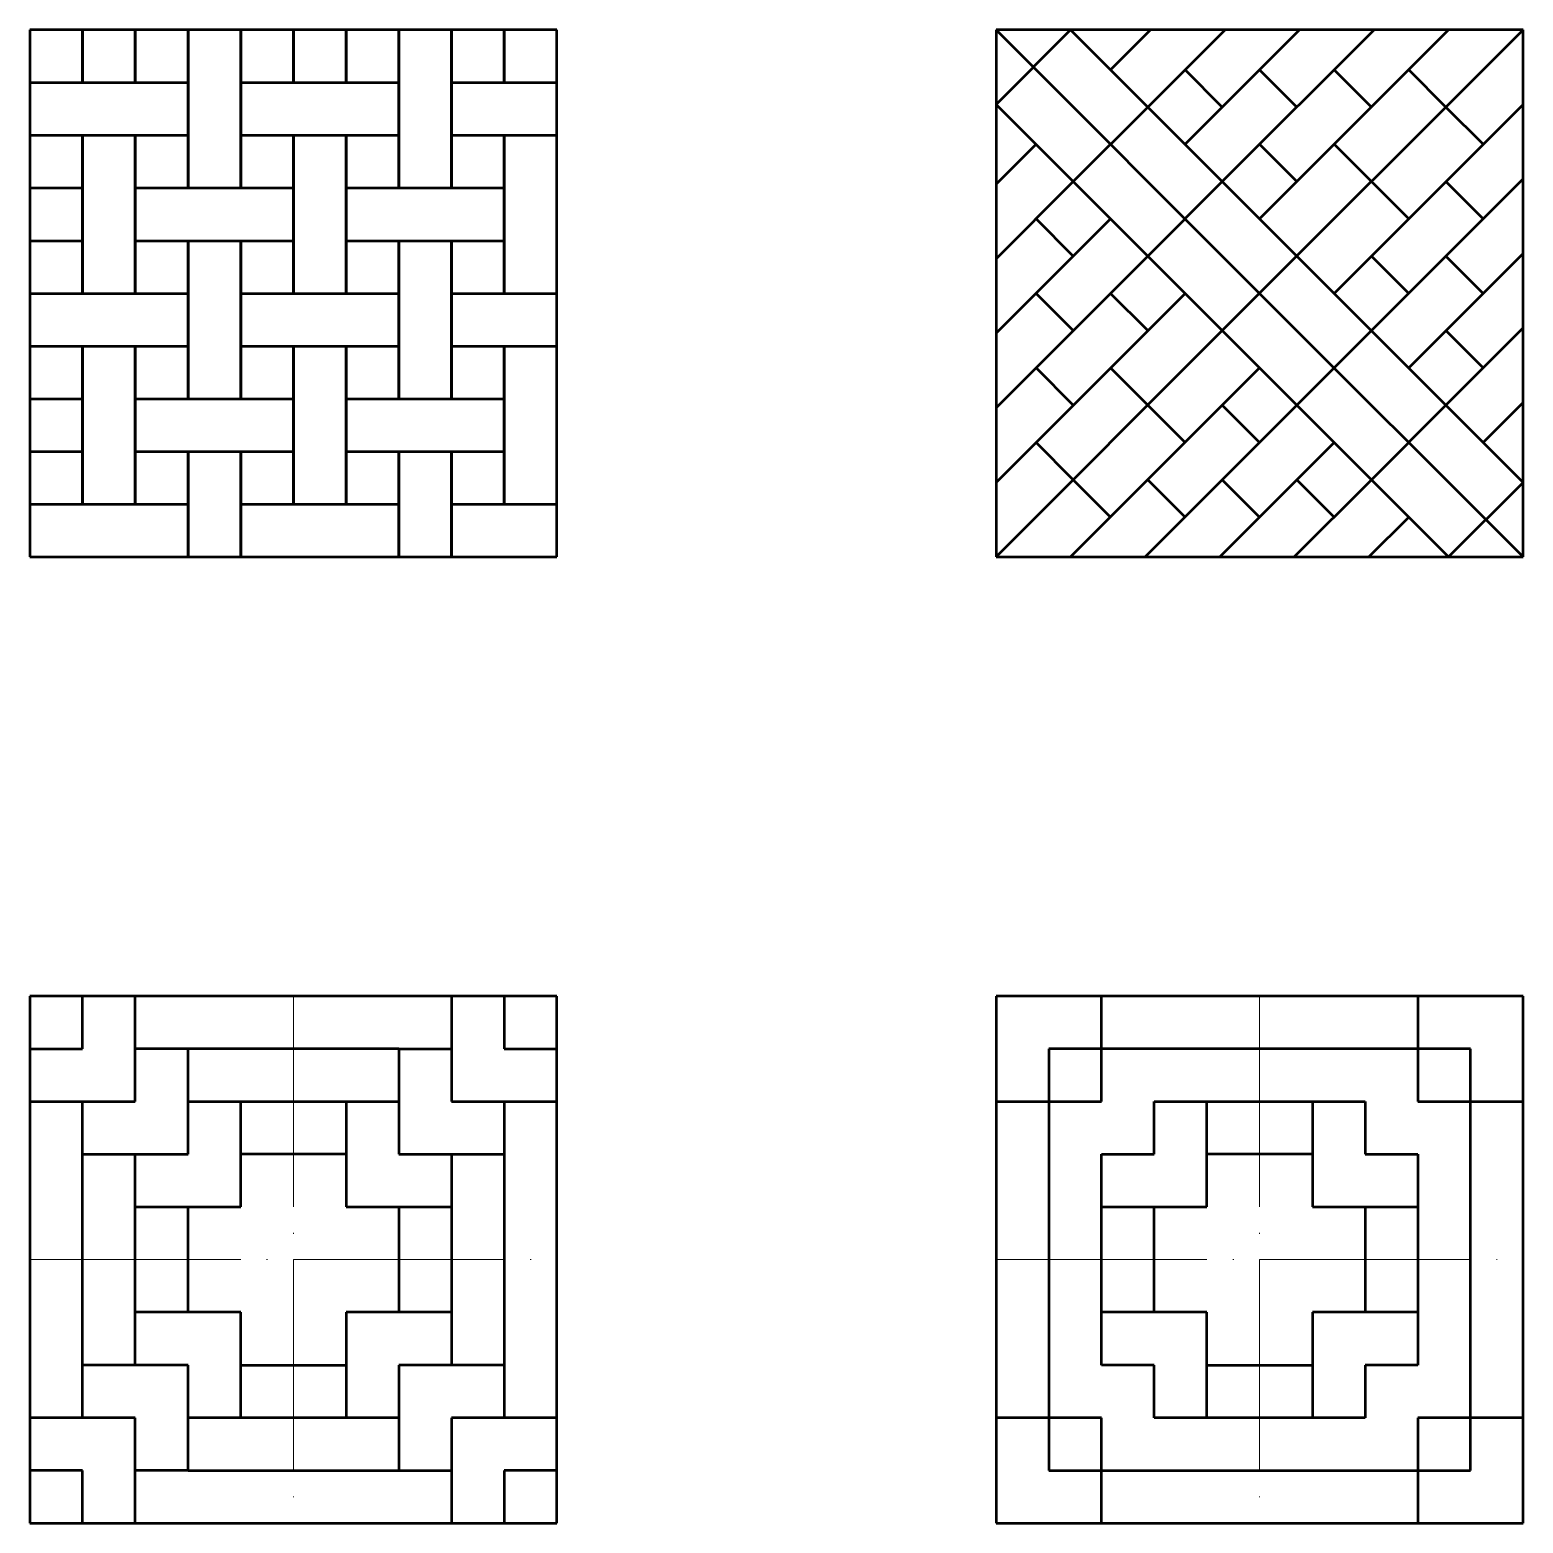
# Model space of a CAD drawing. Header units: millimetres. Extents: x 513 to 683, y -85 to 85.
import ezdxf

# ---------------------------------------------------------------- set-up
doc = ezdxf.new("R2010")
doc.units = ezdxf.units.MM
doc.linetypes.add('ACAD_ISO04W100', pattern=[30, 24, -2.95, 0.1, -2.95])
doc.layers.add('Contornos Visibles', color=7, linetype='Continuous', lineweight=50, true_color=0xffffff)
doc.layers.add('Ejes de revolución', color=6, linetype='ACAD_ISO04W100', lineweight=20, true_color=0xff00ff)

msp = doc.modelspace()

# ---------------------------------------------------------------- linework, layer by layer
at = {"layer": 'Contornos Visibles'}
for p, q in [((573.17, 85.21), (513.17, 85.21)), ((513.17, 85.21), (513.17, 25.21)), ((519.17, 85.21), (513.17, 85.21)), ((513.17, 85.21), (513.17, 79.21)), ((519.17, 79.21), (519.17, 85.21)), ((525.17, 85.21), (519.17, 85.21)), ((519.17, 85.21), (519.17, 79.21)), ((525.17, 79.21), (525.17, 85.21)), ((531.17, 85.21), (525.17, 85.21)), ((525.17, 85.21), (525.17, 79.21)), ((531.17, 79.21), (531.17, 85.21)), ((537.17, 85.21), (531.17, 85.21)), ((531.17, 85.21), (531.17, 79.21)), ((537.17, 79.21), (537.17, 85.21)), ((543.17, 85.21), (537.17, 85.21)), ((537.17, 85.21), (537.17, 79.21)), ((543.17, 79.21), (543.17, 85.21)), ((549.17, 85.21), (543.17, 85.21)), ((543.17, 85.21), (543.17, 79.21)), ((549.17, 79.21), (549.17, 85.21)), ((555.17, 85.21), (549.17, 85.21)), ((549.17, 85.21), (549.17, 79.21)), ((555.17, 79.21), (555.17, 85.21)), ((561.17, 85.21), (555.17, 85.21)), ((555.17, 85.21), (555.17, 79.21)), ((561.17, 79.21), (561.17, 85.21)), ((567.17, 85.21), (561.17, 85.21)), ((561.17, 85.21), (561.17, 79.21)), ((567.17, 79.21), (567.17, 85.21)), ((573.17, 85.21), (567.17, 85.21)), ((567.17, 85.21), (567.17, 79.21)), ((573.17, 25.21), (573.17, 85.21)), ((573.17, 79.21), (573.17, 85.21)), ((683.17, 85.21), (623.17, 85.21)), ((623.17, 85.21), (623.17, 25.21)), ((623.17, 85.21), (653.17, 55.21)), ((631.65, 85.21), (623.17, 76.72)), ((631.65, 85.21), (657.41, 59.45)), ((640.74, 85.21), (636.2, 80.67)), ((649.23, 85.21), (640.44, 76.42)), ((657.71, 85.21), (644.68, 72.18)), ((648.92, 50.97), (683.17, 85.21)), ((666.2, 85.21), (648.92, 67.94)), ((674.68, 85.21), (653.17, 63.69)), ((683.17, 25.21), (683.17, 85.21)), ((648.92, 76.42), (644.68, 80.67)), ((657.41, 76.42), (653.17, 80.67)), ((665.9, 76.42), (661.65, 80.67)), ((674.38, 76.42), (670.14, 80.67)), ((513.17, 79.21), (519.17, 79.21)), ((519.17, 79.21), (525.17, 79.21)), ((525.17, 79.21), (531.17, 79.21)), ((531.17, 73.21), (531.17, 79.21)), ((531.17, 79.21), (531.17, 73.21)), ((537.17, 73.21), (537.17, 79.21)), ((537.17, 79.21), (543.17, 79.21)), ((537.17, 79.21), (537.17, 73.21)), ((543.17, 79.21), (549.17, 79.21)), ((549.17, 79.21), (555.17, 79.21)), ((555.17, 73.21), (555.17, 79.21)), ((555.17, 79.21), (555.17, 73.21)), ((561.17, 73.21), (561.17, 79.21)), ((561.17, 79.21), (567.17, 79.21)), ((561.17, 79.21), (561.17, 73.21)), ((567.17, 79.21), (573.17, 79.21)), ((623.17, 76.72), (648.92, 50.97)), ((683.17, 76.72), (661.65, 55.21)), ((640.44, 76.42), (631.95, 67.94)), ((674.38, 76.42), (678.62, 72.18)), ((513.17, 73.21), (519.17, 73.21)), ((519.17, 67.21), (519.17, 73.21)), ((519.17, 73.21), (525.17, 73.21)), ((519.17, 73.21), (519.17, 67.21)), ((525.17, 67.21), (525.17, 73.21)), ((525.17, 73.21), (531.17, 73.21)), ((525.17, 73.21), (525.17, 67.21)), ((531.17, 67.21), (531.17, 73.21)), ((531.17, 73.21), (531.17, 67.21)), ((537.17, 67.21), (537.17, 73.21)), ((537.17, 73.21), (543.17, 73.21)), ((537.17, 73.21), (537.17, 67.21)), ((543.17, 67.21), (543.17, 73.21)), ((543.17, 73.21), (549.17, 73.21)), ((543.17, 73.21), (543.17, 67.21)), ((549.17, 67.21), (549.17, 73.21)), ((549.17, 73.21), (555.17, 73.21)), ((549.17, 73.21), (549.17, 67.21)), ((555.17, 67.21), (555.17, 73.21)), ((555.17, 73.21), (555.17, 67.21)), ((561.17, 67.21), (561.17, 73.21)), ((561.17, 73.21), (567.17, 73.21)), ((561.17, 73.21), (561.17, 67.21)), ((567.17, 67.21), (567.17, 73.21)), ((567.17, 73.21), (573.17, 73.21)), ((567.17, 73.21), (567.17, 67.21)), ((623.17, 67.64), (627.71, 72.18)), ((657.41, 67.94), (653.17, 72.18)), ((665.9, 67.94), (661.65, 72.18)), ((683.17, 68.24), (665.9, 50.97)), ((513.17, 67.21), (519.17, 67.21)), ((519.17, 61.21), (519.17, 67.21)), ((519.17, 67.21), (519.17, 61.21)), ((525.17, 61.21), (525.17, 67.21)), ((525.17, 67.21), (531.17, 67.21)), ((525.17, 67.21), (525.17, 61.21)), ((531.17, 67.21), (537.17, 67.21)), ((537.17, 67.21), (543.17, 67.21)), ((543.17, 61.21), (543.17, 67.21)), ((543.17, 67.21), (543.17, 61.21)), ((549.17, 61.21), (549.17, 67.21)), ((549.17, 67.21), (555.17, 67.21)), ((549.17, 67.21), (549.17, 61.21)), ((555.17, 67.21), (561.17, 67.21)), ((561.17, 67.21), (567.17, 67.21)), ((567.17, 61.21), (567.17, 67.21)), ((567.17, 67.21), (567.17, 61.21)), ((623.17, 59.15), (631.95, 67.94)), ((648.92, 67.94), (640.44, 59.45)), ((665.9, 67.94), (670.14, 63.69)), ((674.38, 67.94), (678.62, 63.69)), ((623.17, 50.67), (636.2, 63.69)), ((631.95, 59.45), (627.71, 63.69)), ((513.17, 61.21), (519.17, 61.21)), ((519.17, 55.21), (519.17, 61.21)), ((519.17, 61.21), (519.17, 55.21)), ((525.17, 55.21), (525.17, 61.21)), ((525.17, 61.21), (531.17, 61.21)), ((525.17, 61.21), (525.17, 55.21)), ((531.17, 55.21), (531.17, 61.21)), ((531.17, 61.21), (537.17, 61.21)), ((531.17, 61.21), (531.17, 55.21)), ((537.17, 55.21), (537.17, 61.21)), ((537.17, 61.21), (543.17, 61.21)), ((537.17, 61.21), (537.17, 55.21)), ((543.17, 55.21), (543.17, 61.21)), ((543.17, 61.21), (543.17, 55.21)), ((549.17, 55.21), (549.17, 61.21)), ((549.17, 61.21), (555.17, 61.21)), ((549.17, 61.21), (549.17, 55.21)), ((555.17, 55.21), (555.17, 61.21)), ((555.17, 61.21), (561.17, 61.21)), ((555.17, 61.21), (555.17, 55.21)), ((561.17, 55.21), (561.17, 61.21)), ((561.17, 61.21), (567.17, 61.21)), ((561.17, 61.21), (561.17, 55.21)), ((567.17, 55.21), (567.17, 61.21)), ((567.17, 61.21), (567.17, 55.21)), ((683.17, 59.75), (670.14, 46.72)), ((623.17, 42.18), (640.44, 59.45)), ((657.41, 59.45), (683.17, 33.69)), ((665.9, 59.45), (670.14, 55.21)), ((674.38, 59.45), (678.62, 55.21)), ((513.17, 55.21), (519.17, 55.21)), ((519.17, 55.21), (525.17, 55.21)), ((525.17, 55.21), (531.17, 55.21)), ((531.17, 49.21), (531.17, 55.21)), ((531.17, 55.21), (531.17, 49.21)), ((537.17, 49.21), (537.17, 55.21)), ((537.17, 55.21), (543.17, 55.21)), ((537.17, 55.21), (537.17, 49.21)), ((543.17, 55.21), (549.17, 55.21)), ((549.17, 55.21), (555.17, 55.21)), ((555.17, 49.21), (555.17, 55.21)), ((555.17, 55.21), (555.17, 49.21)), ((561.17, 49.21), (561.17, 55.21)), ((561.17, 55.21), (567.17, 55.21)), ((561.17, 55.21), (561.17, 49.21)), ((567.17, 55.21), (573.17, 55.21)), ((623.17, 33.69), (644.68, 55.21)), ((631.95, 50.97), (627.71, 55.21)), ((640.44, 50.97), (636.2, 55.21)), ((653.17, 55.21), (683.17, 25.21)), ((683.17, 51.27), (674.38, 42.48)), ((623.17, 25.21), (648.92, 50.97)), ((648.92, 50.97), (674.68, 25.21)), ((657.41, 42.48), (665.9, 50.97)), ((674.38, 50.97), (678.62, 46.72)), ((513.17, 49.21), (519.17, 49.21)), ((519.17, 43.21), (519.17, 49.21)), ((519.17, 49.21), (525.17, 49.21)), ((519.17, 49.21), (519.17, 43.21)), ((525.17, 43.21), (525.17, 49.21)), ((525.17, 49.21), (531.17, 49.21)), ((525.17, 49.21), (525.17, 43.21)), ((531.17, 43.21), (531.17, 49.21)), ((531.17, 49.21), (531.17, 43.21)), ((537.17, 43.21), (537.17, 49.21)), ((537.17, 49.21), (543.17, 49.21)), ((537.17, 49.21), (537.17, 43.21)), ((543.17, 43.21), (543.17, 49.21)), ((543.17, 49.21), (549.17, 49.21)), ((543.17, 49.21), (543.17, 43.21)), ((549.17, 43.21), (549.17, 49.21)), ((549.17, 49.21), (555.17, 49.21)), ((549.17, 49.21), (549.17, 43.21)), ((555.17, 43.21), (555.17, 49.21)), ((555.17, 49.21), (555.17, 43.21)), ((561.17, 43.21), (561.17, 49.21)), ((561.17, 49.21), (567.17, 49.21)), ((561.17, 49.21), (561.17, 43.21)), ((567.17, 43.21), (567.17, 49.21)), ((567.17, 49.21), (573.17, 49.21)), ((567.17, 49.21), (567.17, 43.21)), ((631.95, 42.48), (627.71, 46.72)), ((631.65, 25.21), (653.17, 46.72)), ((640.44, 42.48), (636.2, 46.72)), ((513.17, 43.21), (519.17, 43.21)), ((519.17, 37.21), (519.17, 43.21)), ((519.17, 43.21), (519.17, 37.21)), ((525.17, 37.21), (525.17, 43.21)), ((525.17, 43.21), (531.17, 43.21)), ((525.17, 43.21), (525.17, 37.21)), ((531.17, 43.21), (537.17, 43.21)), ((537.17, 43.21), (543.17, 43.21)), ((543.17, 37.21), (543.17, 43.21)), ((543.17, 43.21), (543.17, 37.21)), ((549.17, 37.21), (549.17, 43.21)), ((549.17, 43.21), (555.17, 43.21)), ((549.17, 43.21), (549.17, 37.21)), ((555.17, 43.21), (561.17, 43.21)), ((561.17, 43.21), (567.17, 43.21)), ((567.17, 37.21), (567.17, 43.21)), ((567.17, 43.21), (567.17, 37.21)), ((683.17, 42.78), (678.62, 38.24)), ((640.14, 25.21), (657.41, 42.48)), ((640.44, 42.48), (644.68, 38.24)), ((648.92, 42.48), (653.17, 38.24)), ((665.9, 34), (674.38, 42.48)), ((631.95, 34), (627.71, 38.24)), ((648.62, 25.21), (661.65, 38.24)), ((513.17, 37.21), (519.17, 37.21)), ((519.17, 31.21), (519.17, 37.21)), ((519.17, 37.21), (519.17, 31.21)), ((525.17, 31.21), (525.17, 37.21)), ((525.17, 37.21), (531.17, 37.21)), ((525.17, 37.21), (525.17, 31.21)), ((531.17, 31.21), (531.17, 37.21)), ((531.17, 37.21), (537.17, 37.21)), ((531.17, 37.21), (531.17, 31.21)), ((537.17, 31.21), (537.17, 37.21)), ((537.17, 37.21), (543.17, 37.21)), ((537.17, 37.21), (537.17, 31.21)), ((543.17, 31.21), (543.17, 37.21)), ((543.17, 37.21), (543.17, 31.21)), ((549.17, 31.21), (549.17, 37.21)), ((549.17, 37.21), (555.17, 37.21)), ((549.17, 37.21), (549.17, 31.21)), ((555.17, 31.21), (555.17, 37.21)), ((555.17, 37.21), (561.17, 37.21)), ((555.17, 37.21), (555.17, 31.21)), ((561.17, 31.21), (561.17, 37.21)), ((561.17, 37.21), (567.17, 37.21)), ((561.17, 37.21), (561.17, 31.21)), ((567.17, 31.21), (567.17, 37.21)), ((567.17, 37.21), (567.17, 31.21)), ((631.95, 34), (636.2, 29.75)), ((640.44, 34), (644.68, 29.75)), ((648.92, 34), (653.17, 29.75)), ((657.11, 25.21), (665.9, 34)), ((657.41, 34), (661.65, 29.75)), ((674.68, 25.21), (683.17, 33.69)), ((513.17, 31.21), (519.17, 31.21)), ((519.17, 31.21), (525.17, 31.21)), ((525.17, 31.21), (531.17, 31.21)), ((531.17, 25.21), (531.17, 31.21)), ((531.17, 31.21), (531.17, 25.21)), ((537.17, 25.21), (537.17, 31.21)), ((537.17, 31.21), (543.17, 31.21)), ((537.17, 31.21), (537.17, 25.21)), ((543.17, 31.21), (549.17, 31.21)), ((549.17, 31.21), (555.17, 31.21)), ((555.17, 25.21), (555.17, 31.21)), ((555.17, 31.21), (555.17, 25.21)), ((561.17, 25.21), (561.17, 31.21)), ((561.17, 31.21), (567.17, 31.21)), ((561.17, 31.21), (561.17, 25.21)), ((567.17, 31.21), (573.17, 31.21)), ((665.59, 25.21), (670.14, 29.75)), ((513.17, 25.21), (573.17, 25.21)), ((513.17, 25.21), (519.17, 25.21)), ((519.17, 25.21), (525.17, 25.21)), ((525.17, 25.21), (531.17, 25.21)), ((531.17, 25.21), (537.17, 25.21)), ((537.17, 25.21), (543.17, 25.21)), ((543.17, 25.21), (549.17, 25.21)), ((549.17, 25.21), (555.17, 25.21)), ((555.17, 25.21), (561.17, 25.21)), ((561.17, 25.21), (567.17, 25.21)), ((567.17, 25.21), (573.17, 25.21)), ((623.17, 25.21), (683.17, 25.21)), ((573.17, -24.79), (513.17, -24.79)), ((513.17, -24.79), (513.17, -84.79)), ((519.17, -24.79), (513.17, -24.79)), ((513.17, -24.79), (513.17, -30.79)), ((519.17, -30.79), (519.17, -24.79)), ((525.17, -36.79), (525.17, -24.79)), ((561.17, -24.79), (561.17, -36.79)), ((567.17, -24.79), (567.17, -30.79)), ((573.17, -84.79), (573.17, -24.79)), ((683.17, -24.79), (623.17, -24.79)), ((623.17, -24.79), (623.17, -84.79)), ((635.17, -24.79), (623.17, -24.79)), ((623.17, -24.79), (623.17, -36.79)), ((635.17, -36.79), (635.17, -24.79)), ((683.17, -24.79), (671.17, -24.79)), ((671.17, -24.79), (671.17, -36.79)), ((683.17, -84.79), (683.17, -24.79)), ((683.17, -36.79), (683.17, -24.79)), ((513.17, -30.79), (519.17, -30.79)), ((531.17, -30.79), (525.17, -30.79)), ((531.17, -42.79), (531.17, -30.79)), ((555.17, -30.79), (531.17, -30.79)), ((555.17, -30.79), (555.17, -42.79)), ((555.17, -30.79), (561.17, -30.79)), ((567.17, -30.79), (573.17, -30.79)), ((677.17, -30.79), (629.17, -30.79)), ((629.17, -30.79), (629.17, -78.79)), ((677.17, -78.79), (677.17, -30.79)), ((513.17, -36.79), (525.17, -36.79)), ((519.17, -72.79), (519.17, -36.79)), ((531.17, -36.79), (555.17, -36.79)), ((537.17, -48.79), (537.17, -36.79)), ((549.17, -36.79), (549.17, -48.79)), ((561.17, -36.79), (573.17, -36.79)), ((567.17, -36.79), (567.17, -72.79)), ((623.17, -36.79), (635.17, -36.79)), ((641.17, -42.79), (641.17, -36.79)), ((641.17, -36.79), (665.17, -36.79)), ((647.17, -48.79), (647.17, -36.79)), ((659.17, -36.79), (659.17, -48.79)), ((665.17, -36.79), (665.17, -42.79)), ((671.17, -36.79), (683.17, -36.79)), ((519.17, -42.79), (531.17, -42.79)), ((525.17, -66.79), (525.17, -42.79)), ((549.17, -42.79), (537.17, -42.79)), ((555.17, -42.79), (567.17, -42.79)), ((561.17, -42.79), (561.17, -66.79)), ((635.17, -42.79), (641.17, -42.79)), ((635.17, -66.79), (635.17, -42.79)), ((659.17, -42.79), (647.17, -42.79)), ((665.17, -42.79), (671.17, -42.79)), ((671.17, -42.79), (671.17, -66.79)), ((525.17, -48.79), (537.17, -48.79)), ((531.17, -60.79), (531.17, -48.79)), ((549.17, -48.79), (561.17, -48.79)), ((555.17, -48.79), (555.17, -60.79)), ((635.17, -48.79), (647.17, -48.79)), ((641.17, -60.79), (641.17, -48.79)), ((659.17, -48.79), (671.17, -48.79)), ((665.17, -48.79), (665.17, -60.79)), ((537.17, -60.79), (525.17, -60.79)), ((537.17, -72.79), (537.17, -60.79)), ((561.17, -60.79), (549.17, -60.79)), ((549.17, -60.79), (549.17, -72.79)), ((647.17, -60.79), (635.17, -60.79)), ((647.17, -72.79), (647.17, -60.79)), ((671.17, -60.79), (659.17, -60.79)), ((659.17, -60.79), (659.17, -72.79)), ((531.17, -66.79), (519.17, -66.79)), ((531.17, -78.79), (531.17, -66.79)), ((537.17, -66.79), (549.17, -66.79)), ((567.17, -66.79), (555.17, -66.79)), ((555.17, -66.79), (555.17, -78.79)), ((641.17, -66.79), (635.17, -66.79)), ((641.17, -72.79), (641.17, -66.79)), ((647.17, -66.79), (659.17, -66.79)), ((671.17, -66.79), (665.17, -66.79)), ((665.17, -66.79), (665.17, -72.79)), ((525.17, -72.79), (513.17, -72.79)), ((525.17, -84.79), (525.17, -72.79)), ((555.17, -72.79), (531.17, -72.79)), ((573.17, -72.79), (561.17, -72.79)), ((561.17, -72.79), (561.17, -84.79)), ((635.17, -72.79), (623.17, -72.79)), ((623.17, -72.79), (623.17, -84.79)), ((635.17, -84.79), (635.17, -72.79)), ((665.17, -72.79), (641.17, -72.79)), ((683.17, -72.79), (671.17, -72.79)), ((671.17, -72.79), (671.17, -84.79)), ((683.17, -84.79), (683.17, -72.79)), ((519.17, -78.79), (513.17, -78.79)), ((519.17, -84.79), (519.17, -78.79)), ((531.17, -78.79), (525.17, -78.79)), ((531.17, -78.79), (555.17, -78.79)), ((555.17, -78.79), (561.17, -78.79)), ((573.17, -78.79), (567.17, -78.79)), ((567.17, -78.79), (567.17, -84.79)), ((629.17, -78.79), (677.17, -78.79)), ((513.17, -84.79), (573.17, -84.79)), ((623.17, -84.79), (683.17, -84.79)), ((623.17, -84.79), (635.17, -84.79)), ((671.17, -84.79), (683.17, -84.79))]:
    msp.add_line(p, q, dxfattribs=at)
at = {"layer": 'Ejes de revolución'}
for p, q in [((543.17, -24.79), (543.17, -84.79)), ((653.17, -24.79), (653.17, -84.79)), ((513.17, -54.79), (573.17, -54.79)), ((623.17, -54.79), (683.17, -54.79))]:
    msp.add_line(p, q, dxfattribs=at)

doc.saveas('drawing.dxf')
